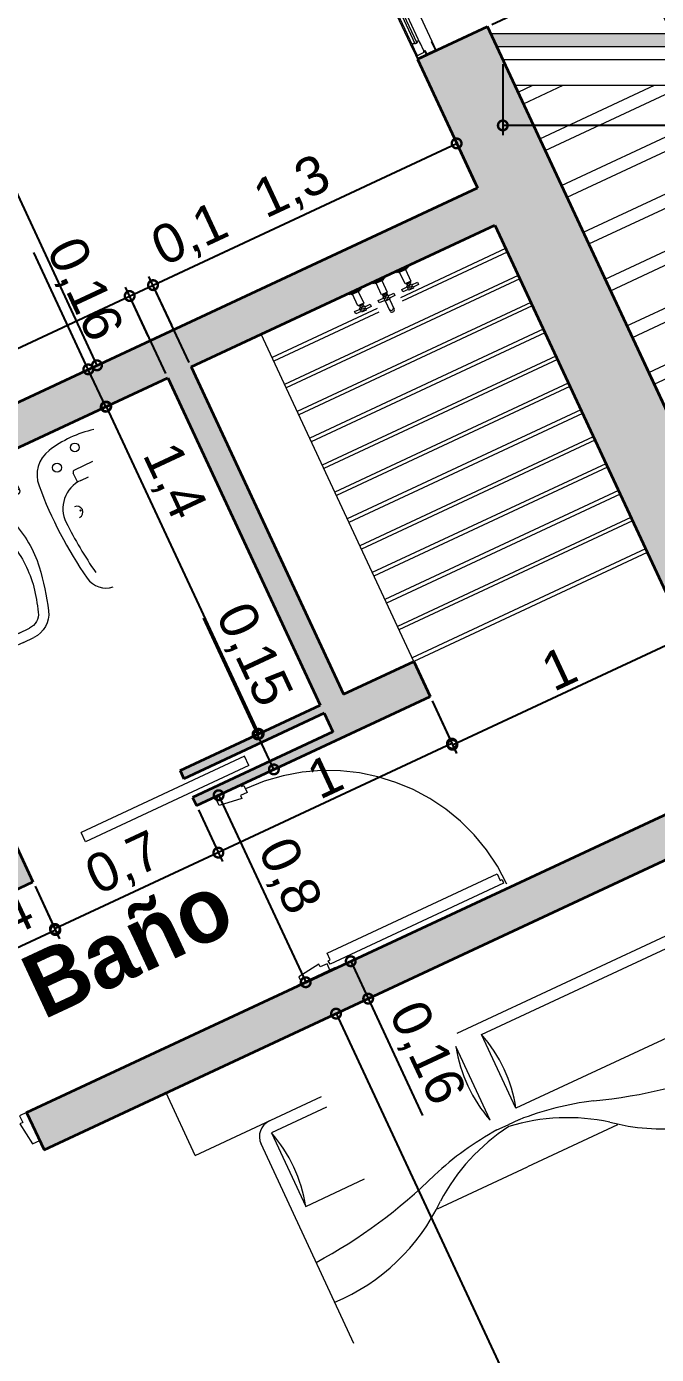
# Model space of a CAD drawing. Header units: millimetres. Extents: x 110427 to 125914, y 76277 to 76441.
# Drawn here: x 114151.98 to 114154.42, y 76335.02 to 76340.17 of the extents above; entities that cross this region are included whole.
import ezdxf

# ---------------------------------------------------------------- set-up
doc = ezdxf.new("R2010")
doc.units = ezdxf.units.MM
doc.linetypes.add('JIS_02_0.7', pattern=[1.35, 0.75, -0.6])
for name, color, linetype, lineweight in [('0.05', 253, 'Continuous', 5), ('04_CIVIL A CONSTRUIR', 250, 'Continuous', 35), ('06_CIVIL VISTAS GRUESA', 244, 'Continuous', 13), ('07_CIVIL VISTAS MEDIA', 143, 'Continuous', 9), ('08_CIVIL VISTAS FINO', 251, 'Continuous', 5), ('09_CIVIL PROYECCIONES', 230, 'JIS_02_0.7', 5), ('11_CARPINTERIA Y MOBILIARIO', 141, 'Continuous', 9), ('11_HATCH', 8, 'Continuous', 9), ('12_HATCH', 8, 'Continuous', 9), ('12_TEXTOS', 4, 'Continuous', 40), ('13_COTAS', 8, 'Continuous', 9)]:
    doc.layers.add(name, color=color, linetype=linetype, lineweight=lineweight)
doc.styles.add('JDS1', font='GOTHICB.TTF')
doc.styles.add('Swis721 BT', font='swiss.ttf')
doc.dimstyles.new('ISO-23', dxfattribs={"dimscale": 0.03, "dimtxt": 5, "dimasz": 2.5, "dimexe": 1.25, "dimexo": 0.625, "dimtad": 1, "dimtxsty": 'Swis721 BT', "dimblk": 'DOTSMALL', "dimcen": 2.5, "dimclrt": 150, "dimadec": 0, "dimazin": 0, "dimtfac": 1, "dimtmove": 0, "dimatfit": 3, "dimfxl": 0, "dimarcsym": 0})

# ---------------------------------------------------------------- blocks, each defined once
blk = doc.blocks.new('VERILDVS')
for p, q in [((0, 0), (-0.22, 0)), ((0, 0), (0.22, 0)), ((-0.236, -0.016), (-0.236, -0.148)), ((-0.1583, -0.041), (-0.1583, -0.1228)), ((0, -0.0259), (-0.1432, -0.0259)), ((0, -0.0259), (0.1432, -0.0259)), ((0.1583, -0.041), (0.1583, -0.1228)), ((0.236, -0.016), (0.236, -0.148)), ((-0.236, -0.148), (0.236, -0.148)), ((-0.1432, -0.1379), (0, -0.1379)), ((0.1432, -0.1379), (0, -0.1379)), ((-0.22, -0.164), (0, -0.164)), ((-0.1339, -0.164), (-0.1597, -0.2505)), ((0.22, -0.164), (0, -0.164)), ((0.1339, -0.164), (0.1597, -0.2505)), ((-0.0501, -0.405), (-0.0501, -0.4777)), ((0.0501, -0.405), (0.0501, -0.4777)), ((-0.035, -0.4928), (0, -0.4928)), ((0.035, -0.4928), (0, -0.4928)), ((0, -0.6529), (-0.0442, -0.6529)), ((0, -0.6529), (0.0442, -0.6529)), ((0, -0.6929), (-0.0442, -0.6929)), ((0, -0.6929), (0.0442, -0.6929))]:
    blk.add_line(p, q)
for centre, radius, start, end in [((-0.22, -0.016), 0.016, 90, 180), ((0.22, -0.016), 0.016, 0, 90), ((-0.1432, -0.041), 0.0151, 90, 180), ((0.1432, -0.041), 0.0151, 0, 90), ((-0.22, -0.148), 0.016, 180, 270), ((-0.1432, -0.1228), 0.0151, 180, 270), ((0.1432, -0.1228), 0.0151, 270, 0), ((0.22, -0.148), 0.016, 270, 0), ((0.2634, -0.3928), 0.4463, 161.4079, 187.8214), ((-0.2634, -0.3928), 0.4463, 352.1786, 18.5921), ((-0.0482, -0.3464), 0.075, 107.0131, 166.8554), ((-0.0094, -0.4733), 0.2077, 87.4196, 107.0131), ((0.0094, -0.4733), 0.2077, 72.9869, 92.5804), ((0.0482, -0.3464), 0.075, 13.1446, 72.9869), ((0.3372, -0.4364), 0.4707, 166.8554, 189.7354), ((0.0066, -0.4098), 0.051, 97.3933, 186.6229), ((-0.0066, -0.4098), 0.051, 353.3771, 82.6067), ((-0.3372, -0.4364), 0.4707, 350.2646, 13.1446), ((0.8868, -0.2958), 1.0772, 188.4208, 197.6998), ((-0.8868, -0.2958), 1.0772, 342.3002, 351.5792), ((-0.035, -0.4777), 0.0151, 180, 270), ((0.035, -0.4777), 0.0151, 270, 0), ((0.8868, -0.2958), 1.0372, 192.2582, 197.6998), ((-0.8868, -0.2958), 1.0372, 342.3002, 347.7418), ((-0.0442, -0.5929), 0.06, 197.6998, 270), ((0.0442, -0.5929), 0.06, 270, 342.3002), ((-0.0442, -0.5929), 0.1, 197.6998, 270), ((0.0442, -0.5929), 0.1, 270, 342.3002)]:
    blk.add_arc(centre, radius, start, end)
blk = doc.blocks.new('_DotSmall')
at = {"color": 0, "linetype": 'ByBlock', "const_width": 0.5}
blk.add_lwpolyline([(-0.0625, 0, 1), (0.0625, 0, 1)], format="xyb", close=True, dxfattribs=at)
blk = doc.blocks.new('*D465')
at = {"layer": '13_COTAS', "color": 0, "lineweight": -2}
for p, q in [((114152.8099, 76341.5163), (114152.7462, 76341.6531)), ((114148.8105, 76339.7765), (114152.762, 76341.6191)), ((114148.9095, 76339.5642), (114148.7946, 76339.8105))]:
    blk.add_line(p, q, dxfattribs=at)
at = {"layer": 'Defpoints', "color": 0}
for p in [(114152.762, 76341.6191), (114152.8179, 76341.4993), (114148.9174, 76339.5472)]:
    blk.add_point(p, dxfattribs=at)
at = {"layer": '13_COTAS', "color": 0, "lineweight": -2, "xscale": 0.075, "yscale": 0.075, "zscale": 0.075}
for p, rotation in [((114152.762, 76341.6191), 24.99999753929703), ((114148.8105, 76339.7765), 204.999997539297)]:
    blk.add_blockref('_DotSmall', p, dxfattribs=dict(at, rotation=rotation))
at = {"layer": '13_COTAS', "color": 150, "insert": (114150.1497, 76340.5214), "char_height": 0.15, "attachment_point": 5, "rotation": 25, "style": 'Swis721 BT'}
blk.add_mtext('4,36', dxfattribs=at)
blk = doc.blocks.new('*D476')
at = {"layer": '13_COTAS', "color": 0, "lineweight": -2}
for p, q in [((114150.336, 76342.4885), (114150.5537, 76342.59)), ((114150.5197, 76342.5742), (114152.2525, 76338.8583)), ((114152.0687, 76338.7726), (114152.2865, 76338.8742))]:
    blk.add_line(p, q, dxfattribs=at)
at = {"layer": 'Defpoints', "color": 0}
for p in [(114150.319, 76342.4805), (114152.2525, 76338.8583), (114152.0517, 76338.7647)]:
    blk.add_point(p, dxfattribs=at)
at = {"layer": '13_COTAS', "color": 0, "lineweight": -2, "xscale": 0.075, "yscale": 0.075, "zscale": 0.075}
for p, rotation in [((114150.5197, 76342.5742), 114.9999989492913), ((114152.2525, 76338.8583), 294.9999989492913)]:
    blk.add_blockref('_DotSmall', p, dxfattribs=dict(at, rotation=rotation))
at = {"layer": '13_COTAS', "color": 150, "insert": (114151.1309, 76341.5219), "char_height": 0.15, "attachment_point": 5, "rotation": 295, "style": 'Swis721 BT'}
blk.add_mtext('4,1', dxfattribs=at)
blk = doc.blocks.new('*D477')
at = {"layer": '13_COTAS', "color": 0, "lineweight": -2}
for p, q in [((114152.2189, 76338.8426), (114152.0077, 76339.2957)), ((114152.0687, 76338.7726), (114152.2529, 76338.8585)), ((114152.2865, 76338.6976), (114152.2189, 76338.8426)), ((114152.1363, 76338.6276), (114152.3205, 76338.7135))]:
    blk.add_line(p, q, dxfattribs=at)
at = {"layer": 'Defpoints', "color": 0}
for p in [(114152.0517, 76338.7647), (114152.2865, 76338.6976), (114152.1193, 76338.6197)]:
    blk.add_point(p, dxfattribs=at)
at = {"layer": '13_COTAS', "color": 0, "lineweight": -2, "xscale": 0.075, "yscale": 0.075, "zscale": 0.075}
for p, rotation in [((114152.2189, 76338.8426), 114.9999989492913), ((114152.2865, 76338.6976), 294.9999989492913)]:
    blk.add_blockref('_DotSmall', p, dxfattribs=dict(at, rotation=rotation))
at = {"layer": '13_COTAS', "color": 150, "insert": (114152.1964, 76339.1493), "char_height": 0.15, "attachment_point": 5, "rotation": 295, "style": 'Swis721 BT'}
blk.add_mtext('0,16', dxfattribs=at)
blk = doc.blocks.new('*D478')
at = {"layer": '13_COTAS', "color": 0, "lineweight": -2}
for p, q in [((114152.1363, 76338.6276), (114152.3223, 76338.7143)), ((114152.2883, 76338.6985), (114152.8799, 76337.4296)), ((114152.728, 76337.3588), (114152.9139, 76337.4455))]:
    blk.add_line(p, q, dxfattribs=at)
at = {"layer": 'Defpoints', "color": 0}
for p in [(114152.1193, 76338.6197), (114152.8799, 76337.4296), (114152.711, 76337.3508)]:
    blk.add_point(p, dxfattribs=at)
at = {"layer": '13_COTAS', "color": 0, "lineweight": -2, "xscale": 0.075, "yscale": 0.075, "zscale": 0.075}
for p, rotation in [((114152.2883, 76338.6985), 114.9999989492913), ((114152.8799, 76337.4296), 294.9999989492913)]:
    blk.add_blockref('_DotSmall', p, dxfattribs=dict(at, rotation=rotation))
at = {"layer": '13_COTAS', "color": 150, "insert": (114152.5449, 76338.4064), "char_height": 0.15, "attachment_point": 5, "rotation": 295, "style": 'Swis721 BT'}
blk.add_mtext('1,4', dxfattribs=at)
blk = doc.blocks.new('*D479')
at = {"layer": '13_COTAS', "color": 0, "lineweight": -2}
for p, q in [((114152.8756, 76337.4276), (114152.6652, 76337.8787)), ((114152.728, 76337.3588), (114152.9095, 76337.4434)), ((114152.9389, 76337.2916), (114152.8756, 76337.4276)), ((114152.7914, 76337.2228), (114152.9729, 76337.3075))]:
    blk.add_line(p, q, dxfattribs=at)
at = {"layer": 'Defpoints', "color": 0}
for p in [(114152.711, 76337.3508), (114152.9389, 76337.2916), (114152.7744, 76337.2149)]:
    blk.add_point(p, dxfattribs=at)
at = {"layer": '13_COTAS', "color": 0, "lineweight": -2, "xscale": 0.075, "yscale": 0.075, "zscale": 0.075}
for p, rotation in [((114152.8756, 76337.4276), 114.9999989492913), ((114152.9389, 76337.2916), 294.9999989492913)]:
    blk.add_blockref('_DotSmall', p, dxfattribs=dict(at, rotation=rotation))
at = {"layer": '13_COTAS', "color": 150, "insert": (114152.8535, 76337.7333), "char_height": 0.15, "attachment_point": 5, "rotation": 295, "style": 'Swis721 BT'}
blk.add_mtext('0,15', dxfattribs=at)
blk = doc.blocks.new('*D480')
at = {"layer": '13_COTAS', "color": 0, "lineweight": -2}
for p, q in [((114152.7574, 76337.207), (114152.6904, 76337.1757)), ((114152.7244, 76337.1916), (114153.0625, 76336.4665)), ((114153.0795, 76336.4745), (114153.0965, 76336.4824))]:
    blk.add_line(p, q, dxfattribs=at)
at = {"layer": 'Defpoints', "color": 0}
for p in [(114152.7744, 76337.2149), (114153.0625, 76336.4665), (114153.0625, 76336.4665)]:
    blk.add_point(p, dxfattribs=at)
at = {"layer": '13_COTAS', "color": 0, "lineweight": -2, "xscale": 0.075, "yscale": 0.075, "zscale": 0.075}
for p, rotation in [((114152.7244, 76337.1916), 114.9999989492913), ((114153.0625, 76336.4665), 294.9999989492913)]:
    blk.add_blockref('_DotSmall', p, dxfattribs=dict(at, rotation=rotation))
at = {"layer": '13_COTAS', "color": 150, "insert": (114152.9924, 76336.8752), "char_height": 0.15, "attachment_point": 5, "rotation": 295, "style": 'Swis721 BT'}
blk.add_mtext('0,8', dxfattribs=at)
blk = doc.blocks.new('*D481')
at = {"layer": '13_COTAS', "color": 0, "lineweight": -2}
for p, q in [((114153.0795, 76336.4745), (114153.2712, 76336.5639)), ((114153.2372, 76336.548), (114153.3048, 76336.403)), ((114153.1971, 76336.3528), (114153.3388, 76336.4189)), ((114153.3048, 76336.403), (114153.5161, 76335.95))]:
    blk.add_line(p, q, dxfattribs=at)
at = {"layer": 'Defpoints', "color": 0}
for p in [(114153.0625, 76336.4665), (114153.3048, 76336.403), (114153.1801, 76336.3448)]:
    blk.add_point(p, dxfattribs=at)
at = {"layer": '13_COTAS', "color": 0, "lineweight": -2, "xscale": 0.075, "yscale": 0.075, "zscale": 0.075}
for p, rotation in [((114153.2372, 76336.548), 114.9999989492913), ((114153.3048, 76336.403), 294.9999989492913)]:
    blk.add_blockref('_DotSmall', p, dxfattribs=dict(at, rotation=rotation))
at = {"layer": '13_COTAS', "color": 150, "insert": (114153.5253, 76336.1886), "char_height": 0.15, "attachment_point": 5, "rotation": 295, "style": 'Swis721 BT'}
blk.add_mtext('0,16', dxfattribs=at)
blk = doc.blocks.new('*D482')
at = {"layer": '13_COTAS', "color": 0, "lineweight": -2}
for p, q in [((114153.1801, 76336.3448), (114154.9128, 76332.629)), ((114153.1971, 76336.3528), (114153.2141, 76336.3607)), ((114154.9298, 76332.6369), (114154.9468, 76332.6448))]:
    blk.add_line(p, q, dxfattribs=at)
at = {"layer": 'Defpoints', "color": 0}
for p in [(114153.1801, 76336.3448), (114154.9128, 76332.629), (114154.9128, 76332.629)]:
    blk.add_point(p, dxfattribs=at)
at = {"layer": '13_COTAS', "color": 0, "lineweight": -2, "xscale": 0.075, "yscale": 0.075, "zscale": 0.075}
for p, rotation in [((114153.1801, 76336.3448), 114.9999989492913), ((114154.9128, 76332.629), 294.9999989492913)]:
    blk.add_blockref('_DotSmall', p, dxfattribs=dict(at, rotation=rotation))
at = {"layer": '13_COTAS', "color": 150, "insert": (114154.1454, 76334.533), "char_height": 0.15, "attachment_point": 5, "rotation": 295, "style": 'Swis721 BT'}
blk.add_mtext('4,1', dxfattribs=at)
blk = doc.blocks.new('*D368')
at = {"layer": '13_COTAS', "color": 0, "lineweight": -2}
for p, q in [((114153.8272, 76340.0258), (114153.8272, 76339.751)), ((114162.1322, 76340.0258), (114162.1322, 76339.751)), ((114162.1322, 76339.7885), (114153.8272, 76339.7885))]:
    blk.add_line(p, q, dxfattribs=at)
at = {"layer": 'Defpoints', "color": 0}
for p in [(114153.8272, 76340.0446), (114162.1322, 76340.0446), (114153.8272, 76339.7885)]:
    blk.add_point(p, dxfattribs=at)
at = {"layer": '13_COTAS', "color": 0, "lineweight": -2, "xscale": 0.075, "yscale": 0.075, "zscale": 0.075, "rotation": 180}
blk.add_blockref('_DotSmall', (114153.8272, 76339.7885), dxfattribs=at)
at = {"layer": '13_COTAS', "color": 0, "lineweight": -2, "xscale": 0.075, "yscale": 0.075, "zscale": 0.075}
blk.add_blockref('_DotSmall', (114162.1322, 76339.7885), dxfattribs=at)
at = {"layer": '13_COTAS', "color": 150, "insert": (114157.9797, 76339.8977), "char_height": 0.15, "attachment_point": 5, "style": 'Swis721 BT'}
blk.add_mtext('8,31', dxfattribs=at)
blk = doc.blocks.new('*D249')
at = {"layer": '06_CIVIL VISTAS GRUESA', "color": 0, "lineweight": -2}
for p, q in [((114153.7848, 76340.1797), (114154.3792, 76340.4569)), ((114155.3088, 76338.3746), (114154.3452, 76340.441)), ((114154.7484, 76338.1133), (114155.3428, 76338.3905))]:
    blk.add_line(p, q, dxfattribs=at)
at = {"layer": 'Defpoints', "color": 0}
for p in [(114154.3452, 76340.441), (114153.7679, 76340.1718), (114154.7314, 76338.1054)]:
    blk.add_point(p, dxfattribs=at)
at = {"layer": '06_CIVIL VISTAS GRUESA', "color": 0, "lineweight": -2, "xscale": 0.075, "yscale": 0.075, "zscale": 0.075}
for p, rotation in [((114154.3452, 76340.441), 115.0002605440897), ((114155.3088, 76338.3746), 295.0002605440897)]:
    blk.add_blockref('_DotSmall', p, dxfattribs=dict(at, rotation=rotation))
at = {"layer": '06_CIVIL VISTAS GRUESA', "color": 150, "insert": (114154.9259, 76339.454), "char_height": 0.15, "attachment_point": 5, "rotation": 295.0003, "style": 'Swis721 BT'}
blk.add_mtext('2,28', dxfattribs=at)
blk = doc.blocks.new('*D245')
at = {"layer": '13_COTAS', "color": 0, "lineweight": -2}
for p, q in [((114152.4517, 76338.9719), (114152.3634, 76339.161)), ((114151.2011, 76338.5776), (114152.3793, 76339.1271)), ((114151.2735, 76338.4225), (114151.1852, 76338.6116))]:
    blk.add_line(p, q, dxfattribs=at)
at = {"layer": 'Defpoints', "color": 0}
for p in [(114152.3793, 76339.1271), (114152.4596, 76338.9549), (114151.2814, 76338.4055)]:
    blk.add_point(p, dxfattribs=at)
at = {"layer": '13_COTAS', "color": 0, "lineweight": -2, "xscale": 0.075, "yscale": 0.075, "zscale": 0.075}
for p, rotation in [((114152.3793, 76339.1271), 25.00000000029739), ((114151.2011, 76338.5776), 205.0000000002974)]:
    blk.add_blockref('_DotSmall', p, dxfattribs=dict(at, rotation=rotation))
at = {"layer": '13_COTAS', "color": 150, "insert": (114151.744, 76338.9513), "char_height": 0.15, "attachment_point": 5, "rotation": 25, "style": 'Swis721 BT'}
blk.add_mtext('1,3', dxfattribs=at)
blk = doc.blocks.new('*D341')
at = {"layer": '13_COTAS', "color": 0, "lineweight": -2}
for p, q in [((114152.4699, 76339.1693), (114152.7866, 76339.317)), ((114152.5193, 76338.8269), (114152.3634, 76339.161)), ((114152.3793, 76339.1271), (114152.4699, 76339.1693)), ((114152.6099, 76338.8691), (114152.4541, 76339.2033))]:
    blk.add_line(p, q, dxfattribs=at)
at = {"layer": 'Defpoints', "color": 0}
for p in [(114152.4699, 76339.1693), (114152.6178, 76338.8521), (114152.5272, 76338.8099)]:
    blk.add_point(p, dxfattribs=at)
at = {"layer": '13_COTAS', "color": 0, "lineweight": -2, "xscale": 0.075, "yscale": 0.075, "zscale": 0.075}
for p, rotation in [((114152.3793, 76339.1271), 205.0000000015048), ((114152.4699, 76339.1693), 25.00000000150487)]:
    blk.add_blockref('_DotSmall', p, dxfattribs=dict(at, rotation=rotation))
at = {"layer": '13_COTAS', "color": 150, "insert": (114152.6161, 76339.3579), "char_height": 0.15, "attachment_point": 5, "rotation": 25, "style": 'Swis721 BT'}
blk.add_mtext('0,1', dxfattribs=at)
blk = doc.blocks.new('*D342')
at = {"layer": '13_COTAS', "color": 0, "lineweight": -2}
for p, q in [((114153.7205, 76339.5635), (114153.6323, 76339.7527)), ((114152.4699, 76339.1693), (114153.6481, 76339.7187)), ((114152.5423, 76339.0141), (114152.4541, 76339.2033))]:
    blk.add_line(p, q, dxfattribs=at)
at = {"layer": 'Defpoints', "color": 0}
for p in [(114153.6481, 76339.7187), (114153.7284, 76339.5465), (114152.5502, 76338.9971)]:
    blk.add_point(p, dxfattribs=at)
at = {"layer": '13_COTAS', "color": 0, "lineweight": -2, "xscale": 0.075, "yscale": 0.075, "zscale": 0.075}
for p, rotation in [((114153.6481, 76339.7187), 25.0000000056552), ((114152.4699, 76339.1693), 205.0000000056552)]:
    blk.add_blockref('_DotSmall', p, dxfattribs=dict(at, rotation=rotation))
at = {"layer": '13_COTAS', "color": 150, "insert": (114153.0129, 76339.543), "char_height": 0.15, "attachment_point": 5, "rotation": 25, "style": 'Swis721 BT'}
blk.add_mtext('1,3', dxfattribs=at)
blk = doc.blocks.new('*D343')
at = {"layer": '13_COTAS', "color": 0, "lineweight": -2}
for p, q in [((114152.6464, 76337.1345), (114152.7394, 76336.935)), ((114152.7236, 76336.969), (114152.0892, 76336.6732)), ((114152.012, 76336.8387), (114152.105, 76336.6392))]:
    blk.add_line(p, q, dxfattribs=at)
at = {"layer": 'Defpoints', "color": 0}
for p in [(114152.6385, 76337.1515), (114152.0041, 76336.8557), (114152.0892, 76336.6732)]:
    blk.add_point(p, dxfattribs=at)
at = {"layer": '13_COTAS', "color": 0, "lineweight": -2, "xscale": 0.075, "yscale": 0.075, "zscale": 0.075}
for p, rotation in [((114152.7236, 76336.969), 24.99999999963684), ((114152.0892, 76336.6732), 204.9999999996369)]:
    blk.add_blockref('_DotSmall', p, dxfattribs=dict(at, rotation=rotation))
at = {"layer": '13_COTAS', "color": 150, "insert": (114152.3602, 76336.92), "char_height": 0.15, "attachment_point": 5, "rotation": 25, "style": 'Swis721 BT'}
blk.add_mtext('0,7', dxfattribs=at)
blk = doc.blocks.new('*D344')
at = {"layer": '13_COTAS', "color": 0, "lineweight": -2}
for p, q in [((114153.5527, 76337.5571), (114153.6457, 76337.3576)), ((114153.6299, 76337.3916), (114152.7236, 76336.969)), ((114152.6464, 76337.1345), (114152.7394, 76336.935))]:
    blk.add_line(p, q, dxfattribs=at)
at = {"layer": 'Defpoints', "color": 0}
for p in [(114153.5448, 76337.5741), (114152.6385, 76337.1515), (114152.7236, 76336.969)]:
    blk.add_point(p, dxfattribs=at)
at = {"layer": '13_COTAS', "color": 0, "lineweight": -2, "xscale": 0.075, "yscale": 0.075, "zscale": 0.075}
for p, rotation in [((114153.6299, 76337.3916), 25.0000000473956), ((114152.7236, 76336.969), 205.0000000473956)]:
    blk.add_blockref('_DotSmall', p, dxfattribs=dict(at, rotation=rotation))
at = {"layer": '13_COTAS', "color": 150, "insert": (114153.1371, 76337.2653), "char_height": 0.15, "attachment_point": 5, "rotation": 25, "style": 'Swis721 BT'}
blk.add_mtext('1', dxfattribs=at)
blk = doc.blocks.new('*D345')
at = {"layer": '13_COTAS', "color": 0, "lineweight": -2}
for p, q in [((114154.459, 76337.9798), (114154.554, 76337.776)), ((114153.6319, 76337.3874), (114154.5382, 76337.81)), ((114153.5527, 76337.5571), (114153.6477, 76337.3534))]:
    blk.add_line(p, q, dxfattribs=at)
at = {"layer": 'Defpoints', "color": 0}
for p in [(114154.4511, 76337.9968), (114154.5382, 76337.81), (114153.5448, 76337.5741)]:
    blk.add_point(p, dxfattribs=at)
at = {"layer": '13_COTAS', "color": 0, "lineweight": -2, "xscale": 0.075, "yscale": 0.075, "zscale": 0.075}
for p, rotation in [((114154.5382, 76337.81), 24.99999999848636), ((114153.6319, 76337.3874), 204.9999999984864)]:
    blk.add_blockref('_DotSmall', p, dxfattribs=dict(at, rotation=rotation))
at = {"layer": '13_COTAS', "color": 150, "insert": (114154.0454, 76337.6837), "char_height": 0.15, "attachment_point": 5, "rotation": 25, "style": 'Swis721 BT'}
blk.add_mtext('1', dxfattribs=at)
blk = doc.blocks.new('*D346')
at = {"layer": '13_COTAS', "color": 0, "lineweight": -2}
for p, q in [((114152.012, 76336.8387), (114152.107, 76336.6349)), ((114151.6495, 76336.6696), (114151.7445, 76336.4659)), ((114152.0911, 76336.6689), (114151.7286, 76336.4999))]:
    blk.add_line(p, q, dxfattribs=at)
at = {"layer": 'Defpoints', "color": 0}
for p in [(114152.0041, 76336.8557), (114151.6415, 76336.6866), (114151.7286, 76336.4999)]:
    blk.add_point(p, dxfattribs=at)
at = {"layer": '13_COTAS', "color": 0, "lineweight": -2, "xscale": 0.075, "yscale": 0.075, "zscale": 0.075}
for p, rotation in [((114152.0911, 76336.6689), 24.99999999798121), ((114151.7286, 76336.4999), 204.9999999979812)]:
    blk.add_blockref('_DotSmall', p, dxfattribs=dict(at, rotation=rotation))
at = {"layer": '13_COTAS', "color": 150, "insert": (114151.8637, 76336.6833), "char_height": 0.15, "attachment_point": 5, "rotation": 25, "style": 'Swis721 BT'}
blk.add_mtext('0,4', dxfattribs=at)

msp = doc.modelspace()

# ---------------------------------------------------------------- hatches: boundary and pattern name
at = {"layer": '11_HATCH'}
h = msp.add_hatch(color=140, dxfattribs=at)
h.dxf.hatch_style = 1
h.paths.add_polyline_path([(114139.9922, 76344.7946), (114162.0822, 76344.7946), (114162.0822, 76340.0946), (114153.804, 76340.0946), (114153.7806, 76340.1446), (114162.0322, 76340.1446), (114162.0322, 76344.7446), (114140.0422, 76344.7446), (114140.0422, 76338.5446), (114146.6706, 76338.5446), (114146.6939, 76338.4946), (114139.9922, 76338.4946)])
at = {"layer": '12_HATCH'}
h = msp.add_hatch(color=1, dxfattribs=at)
h.dxf.hatch_style = 1
h.paths.add_polyline_path([(114153.7679, 76340.1718), (114153.4961, 76340.045), (114153.7285, 76339.5466), (114150.9189, 76338.2364), (114150.9865, 76338.0914), (114151.2584, 76338.2182), (114151.85, 76336.9494), (114151.5781, 76336.8226), (114151.6415, 76336.6866), (114152.0041, 76336.8557), (114151.349, 76338.2605), (114152.5272, 76338.8099), (114153.1189, 76337.541), (114152.5751, 76337.2875), (114152.5899, 76337.2557), (114153.1337, 76337.5093), (114153.1675, 76337.4368), (114152.6237, 76337.1832), (114152.6385, 76337.1515), (114153.5448, 76337.5741), (114153.4814, 76337.7101), (114153.2095, 76337.5833), (114152.6178, 76338.8521), (114153.7961, 76339.4016), (114154.4595, 76337.9786), (114154.7314, 76338.1054)])
h = msp.add_hatch(color=1, dxfattribs=at)
h.dxf.hatch_style = 1
h.paths.add_polyline_path([(114154.9251, 76337.3351), (114151.9796, 76335.9616), (114152.0472, 76335.8166), (114154.8568, 76337.1267), (114155.047, 76336.7189), (114155.1829, 76336.7823)])

# ---------------------------------------------------------------- linework, layer by layer
at = {"layer": '0.05', "ltscale": 2}
for p, q in [((114153.8739, 76339.9446), (114157.1839, 76339.9446)), ((114153.8862, 76339.918), (114153.9432, 76339.9446)), ((114153.9073, 76339.8727), (114154.0615, 76339.9446)), ((114153.9707, 76339.7368), (114154.4164, 76339.9446)), ((114153.9919, 76339.6915), (114154.5347, 76339.9446)), ((114154.0552, 76339.5555), (114154.8896, 76339.9446)), ((114154.0764, 76339.5102), (114155.008, 76339.9446)), ((114154.1398, 76339.3742), (114155.3629, 76339.9446)), ((114154.1609, 76339.3289), (114155.4812, 76339.9446)), ((114154.2243, 76339.193), (114155.8361, 76339.9446)), ((114154.2454, 76339.1477), (114155.9544, 76339.9446)), ((114154.3088, 76339.0117), (114156.3094, 76339.9446)), ((114154.3299, 76338.9664), (114156.4277, 76339.9446)), ((114154.3933, 76338.8305), (114156.7826, 76339.9446)), ((114154.4145, 76338.7851), (114156.9009, 76339.9446))]:
    msp.add_line(p, q, dxfattribs=at)
at = {"layer": '04_CIVIL A CONSTRUIR'}
for p, q in [((114153.496, 76340.045), (114153.7679, 76340.1718)), ((114154.7314, 76338.1054), (114153.7679, 76340.1718)), ((114153.496, 76340.045), (114153.7284, 76339.5465)), ((114150.9189, 76338.2364), (114153.7284, 76339.5465)), ((114152.6178, 76338.8521), (114153.796, 76339.4015)), ((114153.796, 76339.4015), (114154.4595, 76337.9786)), ((114154.2116, 76339.2202), (114154.7314, 76338.1054)), ((114152.6178, 76338.8521), (114153.2095, 76337.5833)), ((114151.349, 76338.2605), (114152.5272, 76338.8099)), ((114152.5272, 76338.8099), (114153.1189, 76337.541)), ((114151.349, 76338.2605), (114152.0041, 76336.8557)), ((114153.2095, 76337.5833), (114153.4814, 76337.7101)), ((114153.4814, 76337.7101), (114153.5448, 76337.5741)), ((114152.6385, 76337.1515), (114153.5448, 76337.5741)), ((114152.5751, 76337.2875), (114153.1189, 76337.541)), ((114153.1337, 76337.5093), (114152.5899, 76337.2557)), ((114153.1337, 76337.5093), (114153.1675, 76337.4368)), ((114153.1675, 76337.4368), (114152.6237, 76337.1832)), ((114151.9796, 76335.9616), (114154.9251, 76337.3351)), ((114152.5751, 76337.2875), (114152.5899, 76337.2557)), ((114152.6237, 76337.1832), (114152.6385, 76337.1515)), ((114152.0472, 76335.8166), (114154.8568, 76337.1267)), ((114151.6415, 76336.6866), (114152.0041, 76336.8557)), ((114153.1783, 76336.5206), (114153.0333, 76336.4529)), ((114151.9796, 76335.9616), (114152.0472, 76335.8166))]:
    msp.add_line(p, q, dxfattribs=at)
at = {"layer": '07_CIVIL VISTAS MEDIA'}
for p, q in [((114153.4792, 76340.0813), (114152.2492, 76342.7186)), ((114152.3387, 76342.7162), (114153.5686, 76340.0789)), ((114152.8972, 76341.3701), (114153.4863, 76340.1056)), ((114152.9044, 76341.3735), (114153.4935, 76340.109)), ((114153.5081, 76340.1038), (114152.914, 76341.3789)), ((114153.4767, 76340.1001), (114152.8868, 76341.3663)), ((114153.4937, 76340.0637), (114153.4767, 76340.1001)), ((114153.4791, 76340.1066), (114153.4829, 76340.1084)), ((114153.4792, 76340.0813), (114153.4819, 76340.0825)), ((114153.4792, 76340.0813), (114153.4961, 76340.045)), ((114153.4819, 76340.0825), (114153.4971, 76340.0499)), ((114153.4859, 76340.1044), (114153.4842, 76340.1079)), ((114153.4859, 76340.1044), (114153.4947, 76340.1086)), ((114153.4863, 76340.1056), (114153.4935, 76340.109)), ((114153.4931, 76340.1121), (114153.4947, 76340.1086)), ((114153.4974, 76340.1152), (114153.4935, 76340.1134)), ((114153.5039, 76340.1128), (114153.5209, 76340.0763)), ((114153.5225, 76340.0794), (114153.5252, 76340.0807)), ((114153.5252, 76340.0807), (114153.532, 76340.0662)), ((114153.5517, 76340.1151), (114153.5489, 76340.1138)), ((114153.5489, 76340.1138), (114153.5642, 76340.0812)), ((114153.5517, 76340.1151), (114153.5686, 76340.0789)), ((114153.4961, 76340.0451), (114153.4961, 76340.045)), ((114153.5288, 76340.0636), (114153.4984, 76340.0494)), ((114153.5185, 76340.0699), (114153.5002, 76340.0613)), ((114153.5225, 76340.0794), (114153.5293, 76340.0649)), ((114153.5637, 76340.0799), (114153.5333, 76340.0657)), ((114153.8273, 76340.0446), (114162.1322, 76340.0446))]:
    msp.add_line(p, q, dxfattribs=at)
for centre, radius, start, end in [((114153.4811, 76340.1022), 0.0049, 115.0152, 205.0152), ((114153.494, 76340.1125), 0.001, 115.0152, 205.0152), ((114153.4995, 76340.1108), 0.00488, 25.0152, 115.0152), ((114153.5633, 76340.0808), 0.001, 295.0152, 25.0152), ((114153.4981, 76340.0657), 0.00488, 205.0152, 295.0152), ((114153.498, 76340.0503), 0.001, 205.0152, 295.0152), ((114153.5165, 76340.0743), 0.00488, 295.0152, 25.0152), ((114153.5284, 76340.0645), 0.001, 295.0152, 25.0152), ((114153.5329, 76340.0666), 0.001, 205.0152, 295.0152)]:
    msp.add_arc(centre, radius, start, end, dxfattribs=at)
at = {"layer": '07_CIVIL VISTAS MEDIA', "extrusion": (-7.105e-10, 6.55595e-08, 1)}
msp.add_arc((114153.4833, 76340.1075, 0.0049), 0.001, 25.0152, 115.0152, dxfattribs=at)
at = {"layer": '08_CIVIL VISTAS FINO'}
for p, q in [((114153.7806, 76340.1446), (114162.0322, 76340.1446)), ((114153.804, 76340.0946), (114162.0822, 76340.0946)), ((114153.9496, 76339.7821), (114153.9538, 76339.773))]:
    msp.add_line(p, q, dxfattribs=at)
for points in [[(114153.458, 76339.2439), (114153.4601, 76339.2394), (114153.413, 76339.2174), (114153.4108, 76339.2219)], [(114153.4537, 76339.2364), (114153.4554, 76339.2328), (114153.421, 76339.2167), (114153.4193, 76339.2203)], [(114153.4495, 76339.23), (114153.4707, 76339.1847), (114153.448, 76339.1742), (114153.4269, 76339.2195)], [(114153.2749, 76339.1585), (114153.277, 76339.154), (114153.2299, 76339.132), (114153.2278, 76339.1366)], [(114153.3664, 76339.2012), (114153.3686, 76339.1967), (114153.3214, 76339.1747), (114153.3193, 76339.1792)], [(114153.3622, 76339.1937), (114153.3639, 76339.1901), (114153.3295, 76339.174), (114153.3278, 76339.1777)], [(114153.358, 76339.1874), (114153.3791, 76339.142), (114153.3565, 76339.1315), (114153.3354, 76339.1768)], [(114153.4675, 76339.1832), (114153.469, 76339.1801), (114153.4527, 76339.1725), (114153.4512, 76339.1756)], [(114153.4663, 76339.1788), (114153.4692, 76339.1725), (114153.4583, 76339.1674), (114153.4554, 76339.1737)], [(114153.2707, 76339.151), (114153.2724, 76339.1474), (114153.2379, 76339.1314), (114153.2362, 76339.135)], [(114153.2665, 76339.1447), (114153.2876, 76339.0994), (114153.2649, 76339.0888), (114153.2438, 76339.1341)], [(114153.376, 76339.1406), (114153.3774, 76339.1374), (114153.3611, 76339.1298), (114153.3597, 76339.1329)], [(114153.3747, 76339.1361), (114153.3777, 76339.1298), (114153.3668, 76339.1247), (114153.3639, 76339.131)], [(114153.2844, 76339.0979), (114153.2859, 76339.0947), (114153.2696, 76339.0871), (114153.2681, 76339.0903)], [(114153.2832, 76339.0934), (114153.2861, 76339.0871), (114153.2753, 76339.082), (114153.2723, 76339.0884)]]:
    msp.add_lwpolyline(points, close=True, dxfattribs=at)
for points in [[(114153.4606, 76339.153), (114153.4393, 76339.1431), (114153.4351, 76339.1521), (114153.4564, 76339.1621)], [(114153.4564, 76339.1621), (114153.4547, 76339.1657), (114153.4728, 76339.1741), (114153.4745, 76339.1705)], [(114153.4788, 76339.1615), (114153.4805, 76339.1578), (114153.4623, 76339.1494), (114153.4606, 76339.153)], [(114153.4745, 76339.1705), (114153.4958, 76339.1805), (114153.5001, 76339.1714), (114153.4788, 76339.1615)], [(114153.3691, 76339.1103), (114153.3478, 76339.1004), (114153.3436, 76339.1095), (114153.3649, 76339.1194)], [(114153.3641, 76339.1234), (114153.3611, 76339.1298)], [(114153.3649, 76339.1194), (114153.3632, 76339.123), (114153.3813, 76339.1315), (114153.383, 76339.1278)], [(114153.3872, 76339.1188), (114153.3889, 76339.1151), (114153.3708, 76339.1067), (114153.3691, 76339.1103)], [(114153.3897, 76339.0686), (114153.3717, 76339.1071)], [(114153.3774, 76339.1374), (114153.3804, 76339.131)], [(114153.383, 76339.1278), (114153.4043, 76339.1378), (114153.4085, 76339.1287), (114153.3872, 76339.1188)], [(114153.388, 76339.1147), (114153.406, 76339.0762)], [(114153.2776, 76339.0676), (114153.2563, 76339.0577), (114153.252, 76339.0668), (114153.2733, 76339.0767)], [(114153.2733, 76339.0767), (114153.2716, 76339.0803), (114153.2898, 76339.0888), (114153.2915, 76339.0852)], [(114153.2957, 76339.0761), (114153.2974, 76339.0725), (114153.2793, 76339.064), (114153.2776, 76339.0676)], [(114153.2915, 76339.0852), (114153.3128, 76339.0951), (114153.317, 76339.086), (114153.2957, 76339.0761)]]:
    msp.add_lwpolyline(points, dxfattribs=at)
for centre in [(114153.4676, 76339.1618), (114153.3761, 76339.1191), (114153.2845, 76339.0764)]:
    msp.add_circle(centre, 0.005, dxfattribs=at)
for centre, radius, start, end in [((114153.4476, 76339.1525), 0.013, 2.3801, 47.6199), ((114153.4875, 76339.1711), 0.013, 182.3801, 227.6199), ((114153.3561, 76339.1098), 0.013, 2.3801, 47.6199), ((114153.396, 76339.1284), 0.013, 182.3801, 227.6199), ((114153.2646, 76339.0671), 0.013, 2.3801, 47.6199), ((114153.3045, 76339.0857), 0.013, 182.3801, 227.6199), ((114153.394, 76339.0806), 0.00906, 211.6686, 18.3314), ((114153.3973, 76339.0736), 0.00909, 213.2346, 16.7654)]:
    msp.add_arc(centre, radius, start, end, dxfattribs=at)
at = {"layer": '09_CIVIL PROYECCIONES', "ltscale": 2}
msp.add_arc((114153.1515, 76336.5246), 0.763, 25, 115, dxfattribs=at)
at = {"layer": '11_CARPINTERIA Y MOBILIARIO'}
for p, q in [((114153.8383, 76339.3109), (114153.4305, 76339.1207)), ((114153.8446, 76339.2973), (114153.4368, 76339.1071)), ((114153.8869, 76339.2067), (114152.9806, 76338.7841)), ((114153.8932, 76339.1931), (114152.9869, 76338.7705)), ((114153.9355, 76339.1025), (114153.0292, 76338.6798)), ((114153.3398, 76339.0785), (114152.932, 76338.8883)), ((114153.3462, 76339.0649), (114152.9383, 76338.8747)), ((114153.9418, 76339.0889), (114153.0355, 76338.6662)), ((114153.4814, 76337.7101), (114152.8897, 76338.9789)), ((114153.9841, 76338.9982), (114153.0778, 76338.5756)), ((114153.9904, 76338.9846), (114153.0841, 76338.562)), ((114154.0327, 76338.894), (114153.1264, 76338.4714)), ((114154.039, 76338.8804), (114153.1327, 76338.4578)), ((114154.0813, 76338.7898), (114153.175, 76338.3672)), ((114154.0876, 76338.7762), (114153.1813, 76338.3536)), ((114154.1299, 76338.6856), (114153.2236, 76338.2629)), ((114154.1362, 76338.672), (114153.2299, 76338.2493)), ((114154.1785, 76338.5813), (114153.2722, 76338.1587)), ((114154.1848, 76338.5677), (114153.2785, 76338.1451)), ((114152.235, 76338.4852), (114152.1649, 76338.4525)), ((114152.1779, 76338.4035), (114152.1606, 76338.4406)), ((114154.2271, 76338.4771), (114153.3208, 76338.0545)), ((114154.2334, 76338.4635), (114153.3271, 76338.0409)), ((114152.1894, 76338.4118), (114152.2199, 76338.426)), ((114154.2757, 76338.3729), (114153.3694, 76337.9503)), ((114154.282, 76338.3593), (114153.3757, 76337.9367)), ((114154.3243, 76338.2686), (114153.418, 76337.846)), ((114154.3306, 76338.2551), (114153.4243, 76337.8324)), ((114154.3814, 76338.1463), (114153.475, 76337.7237)), ((114154.3877, 76338.1327), (114153.4814, 76337.7101)), ((114152.8249, 76337.3433), (114152.1905, 76337.0474)), ((114152.8418, 76337.307), (114152.2074, 76337.0112)), ((114152.8418, 76337.307), (114152.8249, 76337.3433)), ((114152.2074, 76337.0112), (114152.1905, 76337.0474)), ((114153.6503, 76336.2689), (114154.7184, 76336.7669)), ((114153.7451, 76336.2634), (114154.4609, 76336.5972)), ((114154.5941, 76336.3115), (114153.8783, 76335.9778)), ((114153.8783, 76335.9778), (114153.7451, 76336.2634)), ((114153.7784, 76335.9312), (114153.6452, 76336.2168)), ((114152.6339, 76335.7949), (114152.5208, 76336.0374)), ((114152.6339, 76335.7949), (114153.1233, 76336.0231)), ((114153.1433, 76335.9828), (114152.9294, 76335.8831)), ((114153.8047, 76335.8938), (114153.8474, 76335.9137)), ((114153.89, 76335.9336), (114153.8474, 76335.9137)), ((114154.2727, 76335.9133), (114153.9235, 76335.7504)), ((114152.9294, 76335.8831), (114153.0626, 76335.5974)), ((114153.2498, 76335.0655), (114152.889, 76335.8394)), ((114153.5743, 76335.5876), (114153.9235, 76335.7504)), ((114153.0626, 76335.5974), (114153.2906, 76335.7037))]:
    msp.add_line(p, q, dxfattribs=at)
for points in [[(114152.8136, 76337.2255), (114152.8227, 76337.2297), (114152.8354, 76337.2025), (114152.8091, 76337.1903), (114152.8142, 76337.1792), (114152.7267, 76337.1516), (114152.7139, 76337.179), (114152.723, 76337.1832)], [(114153.1488, 76336.5068), (114153.1578, 76336.511), (114153.1451, 76336.5382), (114153.1189, 76336.5259), (114153.1137, 76336.537), (114153.0363, 76336.4877), (114153.0491, 76336.4603), (114153.0581, 76336.4645)], [(114151.9839, 76335.9525), (114151.9796, 76335.9616), (114151.9524, 76335.9489), (114151.9647, 76335.9226), (114151.9537, 76335.9175), (114152.0029, 76335.8401), (114152.0303, 76335.8528), (114152.0261, 76335.8619)]]:
    msp.add_lwpolyline(points, dxfattribs=at)
msp.add_lwpolyline([(114153.8247, 76336.865), (114153.8301, 76336.8504), (114153.1572, 76336.5367), (114153.1495, 76336.5501), (114153.1572, 76336.5537), (114153.1452, 76336.5796), (114153.805, 76336.8872), (114153.817, 76336.8614)], close=True, dxfattribs=at)
for centre, radius in [((114152.1667, 76338.5402), 0.017), ((114152.0974, 76338.4616), 0.017), ((114152.1886, 76338.2956), 0.00212)]:
    msp.add_circle(centre, radius, dxfattribs=at)
for centre, radius, start, end in [((114152.3325, 76338.1845), 0.4345, 102.2435, 115), ((114152.3325, 76338.1845), 0.4345, 115, 127.7565), ((114152.14, 76338.4332), 0.12, 127.7565, 200.4458), ((114152.1687, 76338.4444), 0.00889, 115, 205), ((114153.5565, 76338.9612), 1.6317, 200.4458, 214.6863), ((114152.2401, 76338.3031), 0.12, 115, 206.5653), ((114152.1747, 76338.2891), 0.0233, 295, 115), ((114153.5565, 76338.9612), 1.5917, 206.5653, 214.6863), ((114152.2871, 76338.0827), 0.088, 214.6863, 288.9307), ((114153.322, 76335.8922), 0.5628, 8.7398, 41.2602), ((114154.2015, 76336.3024), 0.5628, 188.7398, 221.2602), ((114153.9775, 76338.0512), 2.0547, 275.6426, 291.6145), ((114154.319, 76334.8415), 1.1732, 96.8238, 111.4444), ((114154.4434, 76336.6858), 0.7876, 255.2462, 297.4394), ((114152.9502, 76335.8679), 0.0675, 115, 205), ((114154.0794, 76335.1569), 0.7844, 77.98, 106.9761), ((114152.5063, 76335.5119), 0.5628, 8.7398, 41.2602), ((114154.3655, 76334.8633), 1.1732, 118.5556, 133.1762), ((114154.2779, 76335.2495), 0.7844, 123.0239, 152.02), ((114152.1263, 76337.1879), 2.0547, 298.3855, 314.3574), ((114152.8728, 76335.9534), 0.7876, 292.5606, 334.7538)]:
    msp.add_arc(centre, radius, start, end, dxfattribs=at)

# ---------------------------------------------------------------- block references
at = {"layer": '11_CARPINTERIA Y MOBILIARIO', "xscale": -1, "rotation": 24.99999999978456}
msp.add_blockref('VERILDVS', (114151.6746, 76338.4123), dxfattribs=at)

# ---------------------------------------------------------------- texts
at = {"layer": '12_TEXTOS', "insert": (114152.4245, 76336.4935), "char_height": 0.25, "width": 2.741072, "attachment_point": 8, "rotation": 25.0003, "style": 'JDS1'}
msp.add_mtext('Baño', dxfattribs=at)

# ---------------------------------------------------------------- dimensions: what is measured, and where the dimension line sits
at = {"layer": '06_CIVIL VISTAS GRUESA'}
dim = msp.add_aligned_dim(p1=(114154.7314, 76338.1054), p2=(114153.7679, 76340.1718), distance=-0.637, dimstyle='ISO-23', override={"dimfxl": 100, "dimarcsym": 2}, dxfattribs=at)
dim.commit()
dim.dimension.update_dxf_attribs({"geometry": '*D249', "text_midpoint": (114154.9259, 76339.454)})
at = {"layer": '13_COTAS'}
for base, p1, p2, angle, picture, middle in [((114152.2525, 76338.8583), (114150.319, 76342.4805), (114152.0517, 76338.7647), 115, '*D476', (114151.032, 76341.4757)), ((114152.762, 76341.6191), (114148.9174, 76339.5472), (114152.8179, 76341.4993), 205, '*D465', (114150.1958, 76340.4225)), ((114152.2865, 76338.6976), (114152.0517, 76338.7647), (114152.1193, 76338.6197), 115, '*D477', (114152.0974, 76339.1032)), ((114152.8799, 76337.4296), (114152.1193, 76338.6197), (114152.711, 76337.3508), 115, '*D478', (114152.446, 76338.3603)), ((114152.9389, 76337.2916), (114152.711, 76337.3508), (114152.7744, 76337.2149), 115, '*D479', (114152.7545, 76337.6871)), ((114153.3048, 76336.403), (114153.0625, 76336.4665), (114153.1801, 76336.3448), 115, '*D481', (114153.4263, 76336.1425))]:
    dim = msp.add_linear_dim(base=base, p1=p1, p2=p2, angle=angle, dimstyle='ISO-23', dxfattribs=at)
    dim.commit()
    dim.dimension.update_dxf_attribs({"geometry": picture, "text_midpoint": middle, "dimtype": 160})
for p1, p2, distance, picture, middle in [((114162.132179, 76340.044596), (114153.827178, 76340.044596), 0.256068, '*D368', (114157.979678, 76339.897705)), ((114152.5502, 76338.9971), (114153.7284, 76339.5465), 0.19, '*D342', (114153.0129, 76339.543)), ((114152.5272, 76338.8099), (114152.6178, 76338.8521), 0.35, '*D341', (114152.6161, 76339.3579)), ((114151.2814, 76338.4055), (114152.4596, 76338.9549), 0.19, '*D245', (114151.744, 76338.9513)), ((114153.5448, 76337.5741), (114154.4511, 76337.9968), -0.2061, '*D345', (114154.0454, 76337.6837)), ((114153.5448, 76337.5741), (114152.6385, 76337.1515), 0.2014, '*D344', (114153.1371, 76337.2653)), ((114152.6385, 76337.1515), (114152.0041, 76336.8557), 0.2014, '*D343', (114152.3602, 76336.92)), ((114152.0041, 76336.8557), (114151.6415, 76336.6866), 0.2061, '*D346', (114151.8637, 76336.6833))]:
    dim = msp.add_aligned_dim(p1=p1, p2=p2, distance=distance, dimstyle='ISO-23', dxfattribs=at)
    dim.commit()
    dim.dimension.update_dxf_attribs({"geometry": picture, "text_midpoint": middle})
for base, p1, p2, picture, middle in [((114153.0625, 76336.4665), (114152.7744, 76337.2149), (114153.0625, 76336.4665), '*D480', (114152.9924, 76336.8752)), ((114154.9128, 76332.629), (114153.1801, 76336.3448), (114154.9128, 76332.629), '*D482', (114154.1454, 76334.533))]:
    dim = msp.add_linear_dim(base=base, p1=p1, p2=p2, angle=115, dimstyle='ISO-23', dxfattribs=at)
    dim.commit()
    dim.dimension.update_dxf_attribs({"geometry": picture, "text_midpoint": middle})

doc.saveas('drawing.dxf')
